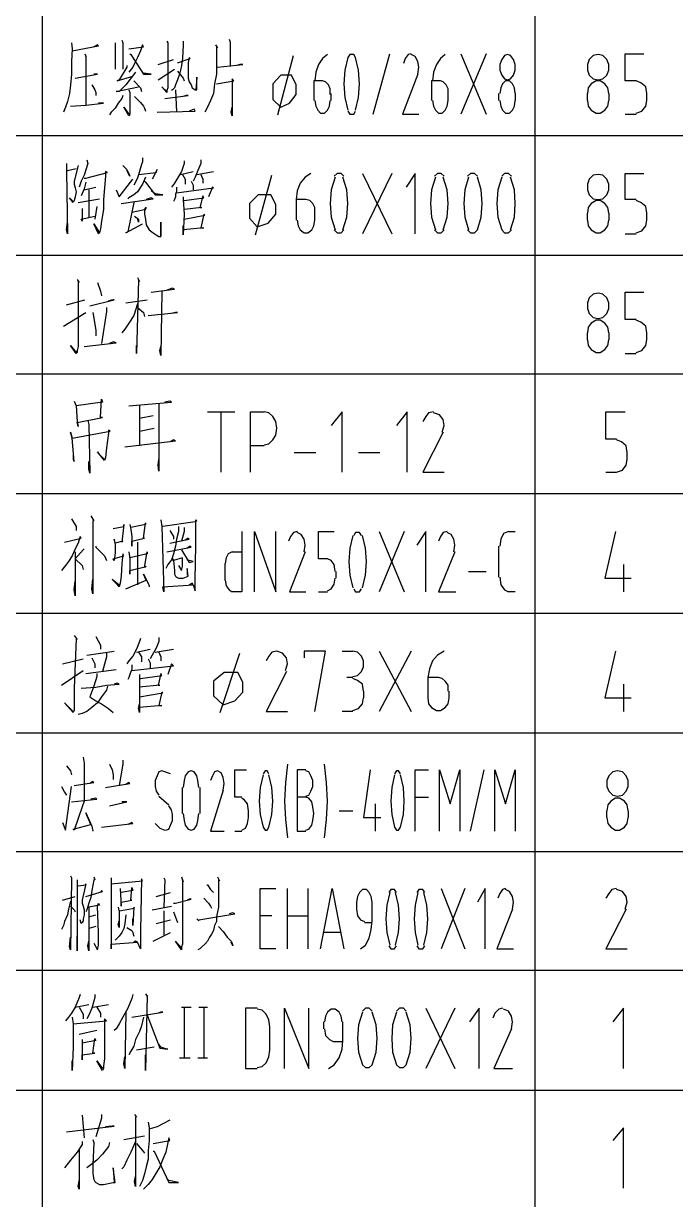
# Model space of a CAD drawing. Header units: millimetres. Extents: x -892 to 4698, y -3687 to 4524.
# Drawn here: x 3366 to 3802, y -1309 to -521 of the extents above; entities that cross this region are included whole.
import ezdxf

# ---------------------------------------------------------------- set-up
doc = ezdxf.new("R2010")
doc.units = ezdxf.units.MM
doc.layers.add('1', color=7, linetype='Continuous')

msp = doc.modelspace()

# ---------------------------------------------------------------- linework, layer by layer
at = {"layer": '1', "color": 0, "lineweight": 25}
for points in [[(3378.34, -515.86), (3378.34, -596.02)], [(3708.1, -515.86), (3708.1, -596.02)], [(3397.89, -534.1), (3398.54, -538.01), (3397.89, -546.49), (3397.89, -554.96), (3397.24, -562.13), (3396.59, -567.99), (3395.28, -573.21), (3393.98, -577.12), (3392.68, -580.38)], [(3398.54, -539.32), (3416.14, -536.06), (3415.49, -535.41), (3412.88, -536.71)], [(3427.22, -534.1), (3427.22, -536.71), (3427.22, -551.7)], [(3431.78, -532.15), (3432.43, -534.1), (3432.43, -551.7)], [(3436.34, -538.01), (3446.12, -536.71), (3445.46, -535.41), (3444.16, -539.32), (3442.2, -543.88), (3440.25, -547.79), (3438.95, -550.4), (3436.34, -553.66)], [(3461.76, -532.8), (3462.41, -534.1), (3462.41, -560.82), (3462.41, -564.08), (3461.76, -566.04), (3461.76, -567.34), (3458.5, -563.43), (3461.76, -566.69)], [(3472.83, -532.8), (3472.83, -534.1), (3472.83, -535.41), (3472.18, -544.53), (3471.53, -549.09), (3470.88, -552.35), (3470.23, -554.96), (3468.92, -558.87), (3467.62, -562.13), (3466.97, -564.08), (3465.67, -565.39), (3465.01, -566.04)], [(3494.34, -535.41), (3495.64, -537.36), (3494.99, -536.71), (3494.99, -547.14), (3494.99, -554.96), (3493.69, -561.48), (3493.04, -567.99), (3491.08, -572.55), (3489.13, -577.12), (3487.17, -580.38)], [(3503.46, -531.5), (3504.12, -533.45), (3504.12, -549.75)], [(3407.01, -541.27), (3407.66, -543.23), (3407.66, -542.58), (3407.66, -575.81)], [(3436.99, -541.27), (3437.64, -541.92), (3446.12, -554.96), (3451.33, -554.96), (3446.12, -554.31), (3444.81, -553)], [(3536.05, -582.33), (3546.48, -542.58)], [(3569.29, -541.92), (3566.03, -544.53), (3563.42, -548.44), (3561.47, -553.66), (3560.81, -559.52)], [(3588.19, -579.07), (3590.14, -570.6), (3590.79, -561.48), (3590.14, -552.35), (3588.19, -543.88), (3586.88, -541.92), (3584.28, -541.92), (3582.97, -543.88), (3581.02, -552.35), (3580.37, -561.48), (3581.02, -570.6), (3582.97, -579.07)], [(3599.92, -581.68), (3611, -541.27)], [(3625.33, -541.27), (3623.38, -541.92), (3621.42, -544.53), (3620.12, -547.79)], [(3629.89, -554.96), (3630.55, -550.4), (3629.89, -546.49), (3627.94, -543.23), (3625.33, -541.92)], [(3648.14, -541.92), (3644.88, -544.53), (3642.28, -548.44), (3640.32, -553.66), (3639.67, -559.52)], [(3658.57, -541.27), (3675.51, -581.68)], [(3675.51, -541.27), (3658.57, -581.68)], [(3689.85, -541.92), (3687.9, -542.58), (3685.94, -545.18), (3684.64, -548.44), (3684.64, -552.35), (3685.94, -555.61), (3687.9, -558.22), (3689.85, -558.87), (3691.81, -558.22), (3693.76, -555.61), (3695.07, -552.35), (3695.07, -548.44), (3693.76, -545.18), (3691.81, -542.58), (3689.85, -541.92)], [(3750.46, -541.92), (3747.2, -542.58), (3744.59, -545.18), (3743.29, -548.44), (3743.29, -552.35), (3744.59, -555.61), (3747.2, -558.22), (3750.46, -558.87), (3753.72, -558.22), (3756.33, -555.61), (3757.63, -552.35), (3757.63, -548.44), (3756.33, -545.18), (3753.72, -542.58), (3750.46, -541.92)], [(3775.88, -559.52), (3768.71, -559.52), (3768.71, -541.27), (3781.09, -541.27)], [(3435.04, -549.09), (3435.04, -550.4), (3429.82, -558.87), (3428.52, -559.52), (3438.95, -556.26)], [(3455.89, -548.44), (3466.32, -545.18)], [(3468.92, -547.14), (3469.58, -547.14), (3477.4, -544.53), (3476.75, -543.88), (3476.09, -547.14), (3476.09, -550.4), (3476.09, -554.96), (3476.09, -557.57), (3476.75, -560.17), (3478.05, -562.13), (3478.7, -564.08), (3480.66, -565.39), (3481.96, -565.39), (3481.96, -556.91), (3481.31, -565.39)], [(3495.64, -550.4), (3512.59, -548.44), (3510.63, -548.44), (3508.68, -549.09)], [(3400.5, -557.57), (3415.49, -554.96), (3414.18, -554.96), (3412.88, -554.96)], [(3440.9, -553.66), (3434.38, -562.13), (3429.82, -566.69), (3427.87, -566.69), (3442.86, -563.43)], [(3455.89, -558.87), (3466.97, -551.7)], [(3468.92, -553), (3472.83, -557.57), (3473.49, -559.52)], [(3494.99, -561.48), (3506.72, -559.52), (3505.42, -558.22), (3505.42, -582.98), (3504.77, -580.38), (3505.42, -577.12)], [(3532.79, -571.9), (3538.01, -577.12), (3543.87, -574.51), (3548.43, -568.64), (3548.43, -562.13), (3545.17, -555.61), (3538.01, -555.61), (3532.79, -561.48), (3532.79, -571.9)], [(3629.89, -554.96), (3619.47, -581.68), (3630.55, -581.68)], [(3411.57, -562.13), (3413.53, -565.39), (3414.18, -567.34), (3414.18, -569.3)], [(3436.34, -565.39), (3436.99, -567.34), (3436.99, -581.68), (3436.34, -582.98), (3433.08, -577.12), (3436.34, -581.68), (3436.99, -581.03)], [(3439.6, -559.52), (3444.16, -564.08), (3444.81, -566.69)], [(3467.62, -565.39), (3468.27, -580.38)], [(3560.16, -559.52), (3560.16, -572.55)], [(3566.03, -559.52), (3560.16, -559.52)], [(3571.24, -568.64), (3571.24, -564.73), (3569.94, -562.13), (3567.98, -560.17), (3566.03, -559.52)], [(3639.02, -559.52), (3639.02, -572.55)], [(3644.88, -559.52), (3639.02, -559.52)], [(3650.1, -568.64), (3650.1, -564.73), (3648.79, -562.13), (3646.84, -560.17), (3644.88, -559.52)], [(3695.07, -567.99), (3694.41, -564.08), (3693.11, -561.48), (3691.15, -559.52), (3688.55, -559.52), (3686.59, -561.48), (3685.29, -564.08), (3684.64, -567.99)], [(3757.63, -567.99), (3756.98, -564.08), (3755.02, -561.48), (3751.76, -559.52), (3749.16, -559.52), (3745.9, -561.48), (3743.94, -564.08), (3743.29, -567.99)], [(3783.04, -567.99), (3782.39, -563.43), (3779.13, -560.82), (3775.88, -559.52)], [(3397.24, -576.47), (3407.66, -575.81), (3419.4, -574.51), (3418.09, -574.51), (3416.14, -574.51)], [(3432.43, -569.3), (3431.78, -571.25), (3429.17, -574.51), (3427.22, -577.77), (3424.61, -580.38), (3423.31, -582.33)], [(3440.25, -569.95), (3444.16, -573.86), (3446.12, -576.47), (3446.77, -577.77), (3447.42, -579.72)], [(3460.45, -571.25), (3476.09, -569.3), (3474.79, -569.3), (3472.83, -569.95)], [(3560.81, -572.55), (3561.47, -576.47), (3562.77, -579.07), (3564.72, -581.03), (3567.33, -581.03), (3569.29, -579.07), (3570.59, -576.47), (3571.24, -572.55)], [(3571.89, -572.55), (3571.89, -567.99)], [(3639.67, -572.55), (3640.32, -576.47), (3641.63, -579.07), (3643.58, -581.03), (3646.19, -581.03), (3648.14, -579.07), (3649.45, -576.47), (3650.1, -572.55)], [(3650.1, -572.55), (3650.1, -567.99)], [(3683.99, -572.55), (3683.99, -567.99)], [(3684.64, -572.55), (3685.29, -576.47), (3686.59, -579.07), (3688.55, -581.03), (3691.15, -581.03), (3693.11, -579.07), (3694.41, -576.47), (3695.07, -572.55)], [(3695.07, -567.99), (3695.07, -572.55)], [(3743.29, -572.55), (3743.29, -567.99)], [(3743.29, -572.55), (3743.94, -576.47), (3745.9, -579.07), (3749.16, -581.03), (3751.76, -581.03), (3755.02, -579.07), (3756.98, -576.47), (3757.63, -572.55)], [(3757.63, -567.99), (3757.63, -572.55)], [(3775.88, -581.03), (3779.79, -579.72), (3782.39, -576.47), (3783.04, -572.55)], [(3783.04, -572.55), (3783.04, -567.99)], [(3455.24, -580.38), (3480.66, -579.72), (3480, -578.42), (3476.75, -579.72)], [(3582.97, -579.72), (3584.28, -581.68), (3586.88, -581.68), (3588.19, -579.72)], [(3768.71, -581.68), (3775.88, -581.68)], [(2898.03, -596.02), (4698.03, -596.02)], [(2898.03, -596.02), (4698.03, -596.02)], [(3378.34, -596.02), (3378.34, -676.18)], [(3708.1, -596.02), (3708.1, -676.18)], [(3408.32, -612.31), (3408.97, -614.92), (3406.36, -622.74), (3404.41, -626.65), (3403.1, -630.56)], [(3445.46, -611.01), (3445.46, -613.61), (3444.81, -615.57), (3442.2, -624.69), (3439.6, -629.25)], [(3473.49, -612.96), (3473.49, -614.92), (3471.53, -620.13), (3468.92, -624.69), (3466.97, -627.95), (3465.01, -630.56)], [(3484.57, -612.31), (3484.57, -614.92), (3482.61, -619.48), (3480.66, -624.04), (3479.35, -626.65)], [(3394.63, -614.92), (3394.63, -620.13), (3395.28, -661.84), (3394.63, -659.23), (3395.28, -654.02)], [(3395.28, -619.48), (3401.15, -618.17)], [(3402.45, -616.22), (3399.84, -626.65), (3399.84, -628.6), (3400.5, -631.21), (3401.15, -633.81), (3400.5, -637.07), (3399.84, -639.68), (3399.19, -640.98), (3396.59, -637.73), (3399.19, -640.33)], [(3406.36, -624.69), (3407.66, -624.69), (3422, -620.78), (3420.7, -620.13), (3420.7, -623.39), (3419.4, -639.03), (3419.4, -645.55), (3418.09, -653.37), (3417.44, -658.58), (3416.79, -661.19), (3416.14, -661.84), (3412.88, -655.32), (3416.79, -661.19)], [(3432.43, -616.22), (3435.04, -618.83), (3436.34, -621.43), (3436.99, -623.39), (3435.04, -619.48)], [(3442.86, -622.08), (3454.59, -620.78), (3455.24, -618.83), (3451.98, -625.34)], [(3470.88, -622.08), (3479.35, -620.13)], [(3472.18, -622.08), (3474.14, -625.34), (3474.14, -628.6)], [(3481.96, -622.08), (3493.04, -620.13)], [(3484.57, -622.08), (3485.87, -625.34), (3485.87, -627.95)], [(3558.21, -621.43), (3554.3, -624.04), (3551.04, -627.95), (3549.08, -633.16), (3548.43, -639.03)], [(3580.37, -623.39), (3578.41, -621.43), (3575.8, -621.43), (3573.85, -623.39)], [(3592.75, -621.43), (3612.3, -661.84)], [(3612.3, -621.43), (3592.75, -661.84)], [(3627.94, -661.84), (3627.94, -621.43), (3622.07, -630.56)], [(3647.49, -623.39), (3645.54, -621.43), (3642.93, -621.43), (3640.97, -623.39)], [(3669.65, -623.39), (3667.69, -621.43), (3665.09, -621.43), (3663.13, -623.39)], [(3692.46, -623.39), (3690.5, -621.43), (3687.9, -621.43), (3685.94, -623.39)], [(3750.46, -622.08), (3747.2, -622.74), (3744.59, -625.34), (3743.29, -628.6), (3743.29, -632.51), (3744.59, -635.77), (3747.2, -638.38), (3750.46, -639.03), (3753.72, -638.38), (3756.33, -635.77), (3757.63, -632.51), (3757.63, -628.6), (3756.33, -625.34), (3753.72, -622.74), (3750.46, -622.08)], [(3775.88, -639.03), (3768.71, -639.03), (3768.71, -621.43), (3781.09, -621.43)], [(3407.66, -627.3), (3406.36, -631.86), (3404.41, -636.42)], [(3427.87, -632.51), (3429.82, -637.07), (3438.95, -625.34)], [(3447.42, -624.04), (3445.46, -628.6), (3442.2, -633.81), (3439.6, -635.77), (3436.34, -637.73), (3435.69, -638.38)], [(3446.77, -626.65), (3447.42, -627.3), (3453.94, -635.77), (3459.15, -635.77), (3453.94, -635.12), (3451.33, -633.16)], [(3478.05, -626.65), (3479.35, -629.25), (3479.35, -632.51)], [(3521.06, -662.49), (3532.14, -622.74)], [(3574.5, -624.04), (3571.89, -632.51), (3571.24, -641.64), (3571.89, -650.76), (3574.5, -659.23)], [(3579.71, -659.23), (3582.32, -650.76), (3582.97, -641.64), (3582.32, -632.51), (3579.71, -624.04)], [(3641.63, -624.04), (3639.02, -632.51), (3638.37, -641.64), (3639.02, -650.76), (3641.63, -659.23)], [(3646.84, -659.23), (3649.45, -650.76), (3650.1, -641.64), (3649.45, -632.51), (3646.84, -624.04)], [(3663.78, -624.04), (3661.18, -632.51), (3660.52, -641.64), (3661.18, -650.76), (3663.78, -659.23)], [(3663.13, -659.23), (3665.09, -661.19), (3667.69, -661.19), (3669.65, -659.23), (3672.26, -650.76), (3672.91, -641.64), (3672.26, -632.51), (3669.65, -624.04)], [(3685.94, -624.04), (3683.33, -632.51), (3682.68, -641.64), (3683.33, -650.76), (3685.94, -659.23)], [(3691.81, -659.23), (3694.41, -650.76), (3695.07, -641.64), (3694.41, -632.51), (3691.81, -624.04)], [(3406.36, -632.51), (3414.18, -630.56)], [(3409.62, -632.51), (3409.62, -650.76)], [(3431.13, -641.64), (3452.63, -638.38), (3451.33, -637.73), (3448.07, -639.03)], [(3468.27, -630.56), (3468.27, -633.81), (3467.62, -635.12), (3467.62, -637.07), (3466.97, -639.03), (3466.32, -640.33)], [(3468.27, -634.47), (3493.04, -631.21), (3492.39, -630.56), (3489.78, -637.07)], [(3472.83, -637.07), (3472.83, -639.03), (3473.49, -648.8), (3472.83, -662.49), (3472.83, -659.88), (3472.83, -656.62)], [(3473.49, -639.68), (3486.52, -637.73), (3485.87, -636.42), (3483.91, -644.24), (3485.22, -644.24), (3473.49, -645.55)], [(3517.15, -651.41), (3522.36, -657.28), (3529.53, -654.67), (3534.75, -648.8), (3534.75, -642.29), (3531.49, -635.77), (3523.02, -635.77), (3517.15, -641.64), (3517.15, -651.41)], [(3402.45, -640.98), (3416.79, -638.38)], [(3405.06, -644.89), (3405.06, -653.37), (3404.41, -652.06), (3413.53, -650.11)], [(3414.83, -643.59), (3413.53, -652.06)], [(3439.6, -640.98), (3435.69, -660.53), (3434.38, -661.19), (3445.46, -655.32)], [(3438.29, -647.5), (3446.77, -645.55), (3448.07, -644.24), (3446.77, -646.85), (3446.77, -648.8), (3447.42, -652.06), (3448.07, -655.97), (3450.03, -659.23), (3452.63, -661.19), (3454.59, -662.49), (3456.54, -663.79), (3457.85, -663.79), (3457.85, -654.02), (3457.85, -663.79)], [(3548.43, -639.03), (3548.43, -652.71)], [(3554.95, -639.03), (3548.43, -639.03)], [(3560.81, -648.15), (3560.81, -644.24), (3559.51, -641.64), (3557.56, -639.68), (3554.95, -639.03)], [(3757.63, -648.15), (3756.98, -644.24), (3755.02, -641.64), (3751.76, -639.68), (3749.16, -639.68), (3745.9, -641.64), (3743.94, -644.24), (3743.29, -648.15)], [(3783.04, -648.15), (3782.39, -643.59), (3779.13, -640.98), (3775.88, -639.68)], [(3440.25, -650.11), (3442.86, -652.06), (3442.86, -654.02), (3442.2, -651.41)], [(3473.49, -652.06), (3487.17, -649.46), (3486.52, -648.8), (3484.57, -657.93), (3486.52, -657.93), (3472.83, -659.23)], [(3549.08, -652.71), (3549.74, -656.62), (3551.04, -659.23), (3553.65, -661.19), (3556.25, -661.19), (3558.86, -659.23), (3560.16, -656.62), (3560.81, -652.71)], [(3560.81, -652.71), (3560.81, -648.15)], [(3743.29, -652.71), (3743.29, -648.15)], [(3743.29, -652.71), (3743.94, -656.62), (3745.9, -659.23), (3749.16, -661.19), (3751.76, -661.19), (3755.02, -659.23), (3756.98, -656.62), (3757.63, -652.71)], [(3757.63, -648.15), (3757.63, -652.71)], [(3775.88, -661.19), (3779.79, -659.88), (3782.39, -656.62), (3783.04, -652.71)], [(3783.04, -652.71), (3783.04, -648.15)], [(3573.85, -659.23), (3575.8, -661.19), (3578.41, -661.19), (3580.37, -659.23)], [(3640.97, -659.23), (3642.93, -661.19), (3645.54, -661.19), (3647.49, -659.23)], [(3685.94, -659.23), (3687.9, -661.19), (3690.5, -661.19), (3692.46, -659.23)], [(3768.71, -661.84), (3775.88, -661.84)], [(2898.03, -676.18), (4698.03, -676.18)], [(2898.03, -676.18), (4698.03, -676.18)], [(3378.34, -676.18), (3378.34, -755.68)], [(3708.1, -676.18), (3708.1, -755.68)], [(3401.8, -692.47), (3403.1, -694.42), (3402.45, -693.77), (3402.45, -734.18), (3402.45, -737.44), (3401.8, -740.04), (3401.8, -741.35), (3401.15, -742), (3397.24, -736.78), (3401.15, -741.35), (3401.8, -740.04)], [(3442.2, -691.16), (3443.51, -693.77), (3442.86, -692.47), (3441.55, -742), (3441.55, -740.04), (3441.55, -736.78)], [(3415.49, -694.42), (3417.44, -700.29), (3418.09, -703.55)], [(3451.33, -700.94), (3466.97, -698.99), (3465.67, -698.33), (3461.76, -699.64)], [(3458.5, -700.29), (3457.85, -743.3), (3457.19, -740.04), (3457.85, -737.44)], [(3775.88, -719.19), (3768.71, -719.19), (3768.71, -700.94), (3781.09, -700.94)], [(3394.63, -709.41), (3407.01, -706.15)], [(3410.27, -710.06), (3426.56, -706.15), (3425.91, -706.15), (3422.65, -706.81)], [(3442.2, -708.76), (3439.6, -716.58), (3436.34, -721.79), (3433.73, -725.7), (3431.78, -728.31)], [(3434.38, -708.11), (3448.72, -706.15)], [(3750.46, -701.59), (3747.2, -702.24), (3744.59, -704.85), (3743.29, -708.11), (3743.29, -712.02), (3744.59, -715.28), (3747.2, -717.88), (3750.46, -718.54), (3753.72, -717.88), (3756.33, -715.28), (3757.63, -712.02), (3757.63, -708.11), (3756.33, -704.85), (3753.72, -702.24), (3750.46, -701.59)], [(3392.68, -723.75), (3407.66, -714.63)], [(3412.23, -714.63), (3414.18, -726.36), (3414.18, -730.27)], [(3421.35, -711.37), (3421.35, -713.97), (3418.09, -735.48)], [(3442.2, -711.37), (3446.12, -714.63), (3446.77, -717.23)], [(3449.37, -716.58), (3468.92, -714.63), (3467.62, -714.63), (3465.01, -715.28)], [(3757.63, -728.31), (3756.98, -724.4), (3755.02, -721.79), (3751.76, -719.84), (3749.16, -719.84), (3745.9, -721.79), (3743.94, -724.4), (3743.29, -728.31)], [(3783.04, -728.31), (3782.39, -723.75), (3779.13, -721.14), (3775.88, -719.84)], [(3743.29, -732.87), (3743.29, -728.31)], [(3757.63, -728.31), (3757.63, -732.87)], [(3783.04, -732.87), (3783.04, -728.31)], [(3406.36, -737.44), (3427.87, -734.83), (3425.91, -734.18), (3423.31, -735.48)], [(3743.29, -732.87), (3743.94, -736.78), (3745.9, -739.39), (3749.16, -741.35), (3751.76, -741.35), (3755.02, -739.39), (3756.98, -736.78), (3757.63, -732.87)], [(3775.88, -741.35), (3779.79, -740.04), (3782.39, -736.78), (3783.04, -732.87)], [(3768.71, -742), (3775.88, -742)], [(2898.03, -755.68), (4698.03, -755.68)], [(2898.03, -755.68), (4698.03, -755.68)], [(3378.34, -755.68), (3378.34, -835.84)], [(3708.1, -755.68), (3708.1, -835.84)], [(3399.84, -773.93), (3401.15, -777.19), (3401.8, -787.62), (3402.45, -790.87), (3401.8, -788.27), (3418.74, -785.01), (3417.44, -785.01), (3418.09, -772.63), (3418.74, -774.58), (3401.15, -777.19)], [(3436.34, -777.19), (3465.01, -774.58), (3463.71, -773.93), (3460.45, -774.58)], [(3443.51, -777.19), (3443.51, -803.91)], [(3456.54, -775.89), (3456.54, -820.85), (3455.89, -816.94), (3456.54, -813.03)], [(3408.97, -786.96), (3409.62, -789.57), (3410.27, -822.16), (3409.62, -819.55), (3409.62, -814.34)], [(3452.63, -783.71), (3443.51, -785.66)], [(3489.13, -781.1), (3507.38, -781.1)], [(3498.25, -821.5), (3498.25, -781.1)], [(3517.8, -821.5), (3517.8, -781.1), (3526.93, -781.1)], [(3526.93, -803.26), (3530.18, -802.61), (3532.79, -800), (3534.75, -796.74), (3535.4, -792.18), (3534.75, -787.62), (3532.79, -784.36), (3530.18, -781.75), (3526.93, -781.1)], [(3579.06, -821.5), (3579.06, -781.1), (3571.89, -790.22)], [(3622.73, -821.5), (3622.73, -781.1), (3615.56, -790.22)], [(3640.32, -781.1), (3637.06, -781.75), (3635.11, -784.36), (3633.15, -787.62)], [(3646.19, -794.79), (3647.49, -790.22), (3646.84, -786.31), (3644.23, -783.05), (3640.32, -781.75)], [(3762.84, -799.35), (3755.67, -799.35), (3755.67, -781.1), (3768.71, -781.1)], [(3399.19, -809.12), (3399.19, -813.03), (3399.84, -814.34), (3398.54, -798.7), (3397.24, -794.79), (3398.54, -798.7), (3423.96, -794.13), (3422.65, -793.48), (3422.65, -795.44), (3421.35, -805.21), (3420.7, -811.73), (3420.05, -813.68), (3415.49, -807.82), (3416.14, -809.12), (3420.05, -813.03)], [(3443.51, -794.13), (3453.28, -792.18)], [(3646.84, -794.79), (3633.15, -821.5), (3647.49, -821.5)], [(3433.73, -804.56), (3467.62, -800.65), (3466.32, -800), (3463.71, -801.3)], [(3770.01, -808.47), (3769.36, -803.91), (3766.1, -801.3), (3762.84, -800)], [(3526.93, -803.91), (3517.8, -803.91)], [(3547.13, -808.47), (3561.47, -808.47)], [(3590.14, -808.47), (3604.48, -808.47)], [(3770.01, -813.03), (3770.01, -808.47)], [(3762.84, -821.5), (3766.75, -820.2), (3769.36, -816.94), (3770.01, -813.03)], [(3755.67, -821.5), (3762.84, -821.5)], [(2898.03, -835.84), (4698.03, -835.84)], [(2898.03, -835.84), (4698.03, -835.84)], [(3378.34, -835.84), (3378.34, -916)], [(3708.1, -835.84), (3708.1, -916)], [(3397.89, -852.79), (3401.15, -858), (3401.15, -860.61)], [(3410.92, -850.83), (3412.88, -854.09), (3412.23, -854.09), (3412.23, -854.74), (3412.23, -898.41), (3412.23, -900.36), (3412.23, -902.97), (3411.57, -899.71), (3412.23, -893.19)], [(3425.91, -859.3), (3433.08, -858), (3433.08, -856.7), (3431.78, -868.43), (3432.43, -867.78), (3427.22, -869.08), (3426.56, -866.47), (3427.22, -870.38), (3427.22, -875.6), (3426.56, -880.81), (3425.91, -879.51), (3433.08, -877.55), (3432.43, -876.25), (3431.78, -882.76), (3431.13, -891.24), (3430.47, -895.8), (3429.82, -898.41), (3425.26, -893.19), (3429.82, -897.1)], [(3436.99, -856.7), (3437.64, -859.96), (3438.29, -864.52), (3438.29, -871.03), (3438.29, -867.78), (3446.77, -865.82), (3446.12, -865.82), (3447.42, -855.39), (3447.42, -856.7), (3437.64, -858.65)], [(3457.85, -853.44), (3458.5, -858), (3459.8, -901.66), (3459.15, -898.41), (3479.35, -897.1), (3478.7, -895.8), (3476.75, -897.1), (3479.35, -897.1), (3480.66, -901.01), (3480.66, -899.06), (3480.66, -893.84), (3481.31, -870.38), (3481.31, -853.44), (3481.96, -854.09), (3480.66, -854.74), (3459.15, -858)], [(3469.58, -858), (3469.58, -861.26), (3468.27, -866.47), (3467.62, -871.03), (3466.32, -876.25), (3465.01, -880.16), (3462.41, -883.42), (3461.1, -886.02)], [(3393.33, -868.43), (3404.41, -865.82), (3403.75, -864.52), (3402.45, -869.08), (3400.5, -872.99), (3398.54, -877.55), (3395.93, -881.46), (3393.98, -884.07), (3391.37, -887.33)], [(3463.71, -860.61), (3466.32, -864.52), (3466.32, -866.47)], [(3463.71, -869.08), (3476.75, -866.47), (3476.09, -865.82), (3474.14, -867.12)], [(3473.49, -858.65), (3473.49, -861.26), (3471.53, -867.78)], [(3511.94, -861.26), (3511.94, -901.66), (3505.42, -901.66)], [(3520.41, -901.66), (3520.41, -861.26), (3534.75, -901.66), (3534.75, -861.26)], [(3549.08, -861.26), (3546.48, -861.91), (3544.52, -864.52), (3543.22, -867.78)], [(3553.65, -874.94), (3554.3, -870.38), (3553.65, -866.47), (3551.69, -863.21), (3549.08, -861.91)], [(3569.29, -879.51), (3563.42, -879.51), (3563.42, -861.26), (3573.85, -861.26)], [(3586.23, -863.87), (3584.28, -872.34), (3583.62, -881.46), (3584.28, -890.59), (3586.23, -899.06)], [(3592.1, -863.87), (3590.79, -861.91), (3588.19, -861.91), (3586.88, -863.87)], [(3592.75, -899.06), (3594.7, -890.59), (3595.35, -881.46), (3594.7, -872.34), (3592.75, -863.87)], [(3603.83, -861.26), (3620.77, -901.66)], [(3620.77, -861.26), (3603.83, -901.66)], [(3635.11, -901.66), (3635.11, -861.26), (3629.24, -870.38)], [(3649.45, -861.26), (3646.84, -861.91), (3644.88, -864.52), (3643.58, -867.78)], [(3654.01, -874.94), (3654.66, -870.38), (3654.01, -866.47), (3652.05, -863.21), (3649.45, -861.91)], [(3690.5, -861.26), (3687.24, -862.56), (3685.29, -866.47), (3684.64, -871.03)], [(3690.5, -861.26), (3695.07, -861.26)], [(3762.19, -861.26), (3755.02, -892.54), (3772.62, -892.54)], [(3406.36, -872.99), (3405.71, -873.64), (3400.5, -879.51), (3405.06, -884.07), (3405.71, -886.68)], [(3414.18, -871.03), (3414.18, -871.69), (3420.05, -877.55), (3421.35, -880.81)], [(3442.2, -868.43), (3442.2, -897.1)], [(3461.76, -874.94), (3478.05, -871.69), (3477.4, -871.03), (3475.44, -872.34)], [(3471.53, -873.64), (3476.75, -882.11), (3479.35, -881.46), (3476.75, -880.81), (3475.44, -880.16)], [(3683.99, -891.89), (3683.99, -871.03)], [(3400.5, -874.94), (3400.5, -875.6), (3400.5, -904.27), (3399.84, -900.36), (3400.5, -894.5)], [(3436.34, -874.94), (3436.99, -879.51), (3436.99, -884.07), (3436.99, -889.93), (3436.99, -887.33), (3448.07, -884.72), (3446.77, -885.37), (3448.72, -874.94), (3448.72, -876.25), (3436.99, -878.85)], [(3469.58, -884.07), (3471.53, -887.33), (3472.18, -884.72), (3472.18, -878.85), (3466.32, -880.81), (3465.67, -879.51), (3466.32, -880.81), (3466.97, -887.33), (3466.97, -889.93), (3467.62, -891.24), (3468.27, -891.89), (3469.58, -892.54), (3472.83, -892.54), (3476.09, -891.24), (3475.44, -886.02), (3475.44, -890.59)], [(3505.42, -874.94), (3502.81, -876.25), (3501.51, -878.85), (3500.86, -882.76)], [(3505.42, -874.94), (3511.94, -874.94)], [(3554.3, -874.94), (3543.87, -901.66), (3554.95, -901.66)], [(3574.5, -887.98), (3573.85, -883.42), (3571.89, -880.81), (3569.29, -879.51)], [(3654.66, -874.94), (3643.58, -901.66), (3655.31, -901.66)], [(3434.38, -899.71), (3448.07, -893.84), (3446.12, -889.93), (3449.37, -895.8), (3450.03, -897.75), (3450.03, -898.41)], [(3500.86, -893.84), (3500.86, -882.76)], [(3575.15, -892.54), (3575.15, -887.98)], [(3663.78, -887.98), (3675.51, -887.98)], [(3767.4, -883.42), (3767.4, -901.66)], [(3500.86, -893.84), (3501.51, -897.75), (3503.46, -900.36), (3505.42, -901.66)], [(3569.29, -901.01), (3571.89, -899.71), (3573.85, -896.45), (3574.5, -892.54)], [(3684.64, -891.89), (3685.29, -897.1), (3687.9, -900.36), (3690.5, -901.66)], [(3563.42, -901.66), (3569.29, -901.66)], [(3586.88, -899.71), (3588.19, -901.66), (3590.79, -901.66), (3592.1, -899.71)], [(3695.07, -901.66), (3690.5, -901.66)], [(2898.03, -916), (4698.03, -916)], [(2898.03, -916), (4698.03, -916)], [(3378.34, -916), (3378.34, -996.16)], [(3708.1, -916), (3708.1, -996.16)], [(3399.84, -930.99), (3401.8, -933.6), (3401.15, -932.95), (3399.84, -966.18), (3399.84, -980.52), (3399.84, -981.17), (3399.19, -982.48), (3393.33, -975.96), (3399.19, -981.82)], [(3414.18, -931.64), (3417.44, -937.51), (3417.44, -940.11)], [(3444.16, -932.95), (3443.51, -934.9), (3441.55, -940.11), (3438.95, -944.68), (3436.34, -947.94), (3435.04, -949.89)], [(3456.54, -932.29), (3456.54, -934.9), (3454.59, -939.46), (3451.98, -944.02), (3450.68, -946.63)], [(3408.32, -944.02), (3426.56, -941.42)], [(3421.35, -942.72), (3421.35, -945.33), (3418.74, -955.1)], [(3441.55, -942.07), (3450.68, -940.11)], [(3442.86, -942.07), (3444.81, -945.33), (3444.81, -948.59)], [(3453.94, -942.07), (3466.32, -940.11)], [(3456.54, -942.07), (3457.85, -945.33), (3457.85, -947.94)], [(3497.6, -982.48), (3510.63, -942.72)], [(3541.26, -954.45), (3542.57, -949.89), (3541.92, -945.98), (3539.31, -942.72), (3535.4, -941.42), (3532.14, -942.07), (3530.18, -944.68), (3528.23, -947.94)], [(3560.81, -981.82), (3567.98, -941.42), (3553.65, -941.42), (3553.65, -945.98)], [(3579.06, -941.42), (3586.23, -941.42)], [(3586.23, -958.36), (3589.49, -957.71), (3592.1, -955.1), (3593.4, -951.85), (3593.4, -947.94), (3592.1, -944.68), (3589.49, -942.07), (3586.23, -941.42)], [(3603.83, -941.42), (3625.33, -981.82)], [(3625.33, -941.42), (3603.83, -981.82)], [(3647.49, -941.42), (3642.93, -944.02), (3639.67, -947.94), (3637.72, -953.15), (3636.41, -959.01)], [(3762.19, -941.42), (3755.02, -972.7), (3772.62, -972.7)], [(3392.02, -949.89), (3405.71, -946.63)], [(3411.57, -945.98), (3413.53, -949.89), (3413.53, -952.5)], [(3438.29, -950.54), (3438.29, -953.8), (3437.64, -955.1), (3436.99, -957.06), (3436.34, -959.01), (3435.69, -960.32)], [(3438.29, -954.45), (3466.32, -951.19), (3465.01, -949.89), (3462.41, -957.06)], [(3449.37, -946.63), (3450.68, -949.24), (3450.68, -952.5)], [(3391.37, -964.23), (3405.71, -954.45)], [(3407.66, -956.41), (3427.87, -953.8)], [(3414.83, -956.41), (3414.83, -958.36), (3412.88, -964.88), (3410.27, -972.05), (3414.18, -974.65), (3418.09, -976.61), (3422.65, -979.87), (3425.91, -982.48)], [(3443.51, -957.06), (3443.51, -959.01), (3443.51, -968.79), (3443.51, -982.48), (3442.86, -979.87), (3443.51, -976.61)], [(3444.16, -959.67), (3458.5, -957.71), (3457.85, -956.41), (3455.89, -964.23), (3457.19, -964.23), (3443.51, -965.53)], [(3493.04, -971.4), (3499.55, -977.26), (3507.38, -974.65), (3512.59, -968.79), (3512.59, -962.27), (3509.33, -955.76), (3500.21, -955.76), (3493.04, -961.62), (3493.04, -971.4)], [(3541.92, -955.1), (3528.23, -981.82), (3542.57, -981.82)], [(3586.23, -959.01), (3582.32, -959.01)], [(3593.4, -968.14), (3592.75, -963.58), (3589.49, -960.97), (3586.23, -959.67)], [(3636.41, -959.01), (3636.41, -972.7)], [(3643.58, -959.01), (3636.41, -959.01)], [(3650.1, -968.14), (3650.1, -964.23), (3648.14, -961.62), (3646.19, -959.67), (3643.58, -959.01)], [(3422, -964.88), (3421.35, -967.49), (3418.09, -972.05), (3415.49, -975.96), (3411.57, -979.22), (3408.32, -981.82), (3405.06, -983.13), (3402.45, -983.78)], [(3404.41, -966.18), (3414.18, -965.53), (3421.35, -964.23), (3429.82, -963.58), (3428.52, -962.92), (3426.56, -963.58)], [(3593.4, -968.14), (3593.4, -972.7)], [(3650.75, -972.7), (3650.75, -968.14)], [(3767.4, -963.58), (3767.4, -981.82)], [(3443.51, -972.05), (3459.15, -969.44), (3458.5, -968.79), (3456.54, -977.91), (3458.5, -977.91), (3443.51, -979.22)], [(3586.23, -981.17), (3590.14, -979.87), (3592.75, -976.61), (3593.4, -972.7)], [(3636.41, -972.7), (3637.06, -976.61), (3639.02, -979.22), (3642.28, -981.17), (3644.88, -981.17), (3648.14, -979.22), (3650.1, -976.61), (3650.75, -972.7)], [(3586.23, -981.82), (3579.06, -981.82)], [(2898.03, -996.16), (4698.03, -996.16)], [(2898.03, -996.16), (4698.03, -996.16)], [(3378.34, -996.16), (3378.34, -1075.67)], [(3708.1, -996.16), (3708.1, -1075.67)], [(3405.71, -1012.45), (3406.36, -1016.36), (3406.36, -1041.78), (3405.06, -1045.69), (3399.84, -1061.33), (3399.19, -1060.68), (3410.92, -1057.42), (3407.66, -1049.6), (3411.57, -1058.72), (3412.23, -1061.98)], [(3432.43, -1014.41), (3432.43, -1017.02), (3429.82, -1031.35)], [(3394.63, -1018.32), (3397.24, -1021.58), (3397.89, -1024.18)], [(3423.31, -1017.02), (3425.26, -1020.93), (3425.91, -1024.18), (3425.91, -1027.44)], [(3464.36, -1023.53), (3458.5, -1021.58), (3456.54, -1022.23), (3455.24, -1024.84), (3453.94, -1028.09), (3453.94, -1032), (3454.59, -1035.26), (3456.54, -1037.87)], [(3483.26, -1032.66), (3482.61, -1028.09), (3481.96, -1024.84), (3480, -1022.23), (3478.05, -1021.58), (3476.09, -1022.23), (3474.14, -1024.84), (3473.49, -1028.09), (3472.83, -1032.66)], [(3499.55, -1034.61), (3500.21, -1030.05), (3499.55, -1026.14), (3498.25, -1022.88), (3495.64, -1021.58), (3493.69, -1022.23), (3492.39, -1024.84), (3491.08, -1028.09)], [(3511.94, -1039.17), (3507.38, -1039.17), (3507.38, -1020.93), (3515.2, -1020.93)], [(3530.18, -1023.53), (3528.88, -1021.58), (3527.58, -1021.58), (3526.27, -1023.53)], [(3542.57, -1017.02), (3541.26, -1029.4), (3540.61, -1041.78), (3541.26, -1054.16), (3542.57, -1066.54)], [(3554.95, -1020.93), (3549.08, -1020.93), (3549.08, -1061.98)], [(3554.95, -1038.52), (3556.9, -1037.87), (3558.21, -1035.26), (3559.51, -1032), (3559.51, -1028.09), (3558.21, -1024.84), (3556.9, -1022.23), (3554.95, -1021.58)], [(3567.33, -1066.54), (3568.64, -1054.16), (3569.29, -1041.78), (3568.64, -1029.4), (3567.33, -1017.02)], [(3597.96, -1020.93), (3593.4, -1052.86), (3605.13, -1052.86)], [(3618.16, -1023.53), (3616.86, -1021.58), (3615.56, -1021.58), (3614.25, -1023.53)], [(3627.94, -1061.98), (3627.94, -1020.93), (3637.06, -1020.93)], [(3644.23, -1061.98), (3644.23, -1020.93), (3651.4, -1043.74), (3657.92, -1020.93), (3657.92, -1061.98)], [(3665.09, -1061.98), (3674.21, -1020.93)], [(3681.38, -1061.98), (3681.38, -1020.93), (3688.55, -1043.74), (3695.07, -1020.93), (3695.07, -1061.98)], [(3763.49, -1021.58), (3760.24, -1022.23), (3757.63, -1024.84), (3756.33, -1028.09), (3756.33, -1032), (3757.63, -1035.26), (3760.24, -1037.87), (3763.49, -1038.52), (3766.75, -1037.87), (3769.36, -1035.26), (3770.66, -1032), (3770.66, -1028.09), (3769.36, -1024.84), (3766.75, -1022.23), (3763.49, -1021.58)], [(3399.84, -1031.35), (3412.88, -1029.4), (3412.23, -1028.75), (3410.27, -1030.05)], [(3420.7, -1032.66), (3436.99, -1030.05), (3436.34, -1029.4), (3434.38, -1030.7)], [(3526.27, -1024.18), (3524.32, -1032.66), (3523.67, -1041.78), (3524.32, -1050.9), (3526.27, -1059.38)], [(3526.27, -1059.38), (3527.58, -1061.33), (3528.88, -1061.33), (3530.18, -1059.38), (3532.14, -1050.9), (3532.79, -1041.78), (3532.14, -1032.66), (3530.18, -1024.18)], [(3614.25, -1024.18), (3612.3, -1032.66), (3611.65, -1041.78), (3612.3, -1050.9), (3614.25, -1059.38)], [(3614.25, -1059.38), (3615.56, -1061.33), (3616.86, -1061.33), (3618.16, -1059.38), (3620.12, -1050.9), (3620.77, -1041.78), (3620.12, -1032.66), (3618.16, -1024.18)], [(3391.37, -1032), (3393.33, -1035.91), (3394.63, -1037.87)], [(3392.02, -1056.12), (3393.98, -1061.33), (3397.89, -1032)], [(3456.54, -1038.52), (3463.06, -1044.39)], [(3472.18, -1050.25), (3472.18, -1032.66)], [(3483.91, -1032.66), (3483.91, -1050.25)], [(3499.55, -1034.61), (3491.08, -1061.98), (3500.21, -1061.98)], [(3554.95, -1039.17), (3549.08, -1039.17)], [(3554.95, -1061.33), (3556.9, -1060.68), (3558.86, -1058.07), (3559.51, -1054.81), (3560.16, -1050.25), (3559.51, -1045.69), (3558.86, -1042.43), (3556.9, -1039.83), (3554.95, -1039.17)], [(3627.94, -1039.17), (3637.06, -1039.17)], [(3397.89, -1042.43), (3414.83, -1040.48), (3414.18, -1039.83), (3410.92, -1040.48)], [(3423.31, -1045.04), (3435.04, -1042.43), (3433.73, -1042.43), (3431.78, -1042.43)], [(3461.1, -1061.33), (3463.06, -1060.68), (3464.36, -1058.07), (3465.67, -1054.81), (3465.67, -1050.9), (3465.01, -1047.65), (3463.06, -1045.04)], [(3516.5, -1048.3), (3515.85, -1043.74), (3513.89, -1041.13), (3511.94, -1039.83)], [(3601.22, -1043.74), (3601.22, -1061.98)], [(3770.66, -1048.3), (3770.01, -1044.39), (3768.06, -1041.78), (3764.8, -1039.83), (3762.19, -1039.83), (3758.93, -1041.78), (3756.98, -1044.39), (3756.33, -1048.3)], [(3472.83, -1050.25), (3473.49, -1054.81), (3474.14, -1058.07), (3476.09, -1060.68), (3478.05, -1061.33), (3480, -1060.68), (3481.96, -1058.07), (3482.61, -1054.81), (3483.26, -1050.25)], [(3511.94, -1061.33), (3514.54, -1060.03), (3515.85, -1056.77), (3516.5, -1052.86)], [(3516.5, -1052.86), (3516.5, -1048.3)], [(3577.11, -1048.3), (3586.23, -1048.3)], [(3756.33, -1052.86), (3756.33, -1048.3)], [(3756.33, -1052.86), (3756.98, -1056.77), (3758.93, -1059.38), (3762.19, -1061.33), (3764.8, -1061.33), (3768.06, -1059.38), (3770.01, -1056.77), (3770.66, -1052.86)], [(3770.66, -1048.3), (3770.66, -1052.86)], [(3418.09, -1059.38), (3438.95, -1056.77), (3438.29, -1056.12), (3435.69, -1057.42)], [(3453.94, -1056.77), (3457.19, -1060.03), (3460.45, -1061.33)], [(3507.38, -1061.98), (3511.94, -1061.98)], [(3549.08, -1061.98), (3554.95, -1061.98)], [(2898.03, -1075.67), (4698.03, -1075.67)], [(2898.03, -1075.67), (4698.03, -1075.67)], [(3378.34, -1075.67), (3378.34, -1155.18)], [(3708.1, -1075.67), (3708.1, -1155.18)], [(3397.24, -1091.96), (3397.89, -1093.26), (3397.89, -1093.92), (3397.24, -1141.49), (3396.59, -1139.54), (3397.24, -1133.02)], [(3401.8, -1094.57), (3401.8, -1098.48), (3401.8, -1142.14), (3401.8, -1138.23), (3401.8, -1132.37)], [(3412.88, -1092.61), (3413.53, -1094.57), (3412.88, -1094.57), (3411.57, -1101.74), (3410.92, -1106.3), (3409.62, -1110.21), (3408.32, -1114.77), (3407.66, -1116.07)], [(3424.61, -1093.26), (3424.61, -1097.83), (3424.61, -1140.84), (3424.61, -1137.58), (3442.2, -1136.28), (3440.9, -1135.63), (3439.6, -1136.28)], [(3424.61, -1097.17), (3445.46, -1095.22), (3444.81, -1093.92), (3444.16, -1128.46), (3444.16, -1133.02), (3444.16, -1136.93), (3444.16, -1140.84), (3442.2, -1136.28)], [(3459.8, -1093.26), (3460.45, -1094.57), (3459.8, -1112.82)], [(3471.53, -1092.61), (3472.83, -1095.87), (3472.18, -1094.57), (3472.18, -1131.71), (3472.18, -1134.97), (3472.18, -1137.58), (3471.53, -1139.54), (3471.53, -1141.49), (3467.62, -1135.63), (3471.53, -1140.19)], [(3495.64, -1092.61), (3496.95, -1095.22), (3496.3, -1094.57), (3496.3, -1099.78), (3496.3, -1104.34), (3496.3, -1108.91), (3496.3, -1112.82), (3495.64, -1116.07), (3494.99, -1119.33), (3494.99, -1122.59), (3493.69, -1125.2), (3493.04, -1128.46), (3491.73, -1131.06), (3490.43, -1133.02), (3489.13, -1135.63), (3487.17, -1137.58), (3485.22, -1139.54), (3483.91, -1140.84), (3482.61, -1141.49)], [(3402.45, -1098.48), (3407.66, -1097.83), (3407.66, -1097.17), (3405.06, -1108.25), (3405.06, -1108.91), (3405.06, -1110.21), (3405.71, -1112.16), (3406.36, -1114.77), (3406.36, -1116.73), (3406.36, -1118.03), (3405.71, -1120.64), (3405.71, -1121.94), (3405.06, -1123.24), (3404.41, -1123.89), (3403.75, -1121.29)], [(3407.66, -1105.65), (3418.74, -1102.39), (3418.09, -1101.74), (3417.44, -1103.04)], [(3430.47, -1100.43), (3431.13, -1112.16), (3431.13, -1109.56), (3438.29, -1108.25), (3437.64, -1108.25), (3438.29, -1099.78), (3438.95, -1101.74), (3431.13, -1103.04)], [(3488.48, -1097.83), (3489.13, -1097.83), (3491.08, -1101.08), (3493.04, -1103.04)], [(3534.75, -1140.84), (3524.32, -1140.84), (3524.32, -1100.43), (3534.75, -1100.43)], [(3542.57, -1140.84), (3542.57, -1100.43)], [(3556.25, -1100.43), (3556.25, -1140.84)], [(3564.72, -1140.84), (3572.55, -1100.43), (3580.37, -1140.84)], [(3599.27, -1109.56), (3598.61, -1105.65), (3597.31, -1103.04), (3595.35, -1101.08), (3592.75, -1101.08), (3590.79, -1103.04), (3589.49, -1105.65), (3588.84, -1109.56)], [(3615.56, -1103.04), (3614.25, -1101.08), (3611.65, -1101.08), (3610.34, -1103.04)], [(3634.46, -1103.04), (3633.15, -1101.08), (3630.55, -1101.08), (3629.24, -1103.04)], [(3645.54, -1100.43), (3661.18, -1140.84)], [(3661.18, -1100.43), (3645.54, -1140.84)], [(3674.86, -1140.84), (3674.86, -1100.43), (3669.65, -1109.56)], [(3688.55, -1100.43), (3686.59, -1101.08), (3684.64, -1103.69), (3683.33, -1106.95)], [(3693.11, -1114.12), (3693.76, -1109.56), (3693.11, -1105.65), (3691.15, -1102.39), (3688.55, -1101.08)], [(3762.84, -1100.43), (3759.58, -1101.08), (3757.63, -1103.69), (3755.67, -1106.95)], [(3768.71, -1114.12), (3770.01, -1109.56), (3769.36, -1105.65), (3766.75, -1102.39), (3762.84, -1101.08)], [(3397.24, -1108.91), (3395.93, -1114.12), (3395.28, -1118.03), (3393.33, -1122.59), (3392.68, -1125.2), (3391.37, -1127.8)], [(3392.02, -1108.25), (3400.5, -1105.65)], [(3412.88, -1136.93), (3415.49, -1141.49), (3416.14, -1138.23), (3416.14, -1134.32), (3416.14, -1129.76), (3415.49, -1112.16), (3416.14, -1110.21), (3416.79, -1111.51), (3409.62, -1112.82), (3409.62, -1129.11), (3409.62, -1138.88), (3409.62, -1142.14), (3408.97, -1138.88), (3409.62, -1135.63)], [(3454.59, -1105.65), (3464.36, -1103.04)], [(3466.32, -1110.21), (3467.62, -1110.21), (3478.05, -1107.6), (3476.75, -1107.6), (3475.44, -1108.25)], [(3486.52, -1106.95), (3489.78, -1110.21), (3491.08, -1112.16), (3491.73, -1113.47)], [(3588.84, -1109.56), (3588.84, -1114.12)], [(3599.27, -1121.94), (3599.27, -1109.56)], [(3611, -1103.04), (3609.04, -1111.51), (3608.39, -1120.64), (3609.04, -1129.76), (3611, -1138.23)], [(3614.91, -1138.23), (3616.86, -1129.76), (3617.51, -1120.64), (3616.86, -1111.51), (3614.91, -1103.04)], [(3629.89, -1103.04), (3627.94, -1111.51), (3627.29, -1120.64), (3627.94, -1129.76), (3629.89, -1138.23)], [(3633.81, -1138.23), (3635.76, -1129.76), (3636.41, -1120.64), (3635.76, -1111.51), (3633.81, -1103.04)], [(3397.24, -1112.16), (3399.84, -1114.77), (3400.5, -1116.07)], [(3409.62, -1119.33), (3414.18, -1118.03)], [(3434.38, -1118.03), (3433.73, -1123.89), (3433.08, -1127.15), (3431.78, -1129.76), (3429.82, -1132.37), (3428.52, -1133.67), (3427.22, -1134.97)], [(3429.17, -1112.82), (3429.82, -1116.07), (3429.82, -1126.5), (3429.17, -1124.55), (3429.82, -1121.94)], [(3429.82, -1115.42), (3440.25, -1113.47), (3439.6, -1112.82), (3438.95, -1125.2), (3438.95, -1123.89), (3438.95, -1120.64)], [(3451.98, -1114.77), (3465.01, -1112.16)], [(3459.8, -1115.42), (3459.8, -1117.38), (3459.8, -1132.37)], [(3466.32, -1116.07), (3468.27, -1121.29), (3468.92, -1123.24)], [(3481.96, -1120.64), (3483.26, -1121.94), (3483.26, -1121.29), (3507.38, -1117.38), (3506.07, -1116.73), (3503.46, -1117.38)], [(3588.84, -1114.12), (3589.49, -1118.68), (3591.44, -1121.29), (3594.05, -1122.59)], [(3693.11, -1114.12), (3682.68, -1140.84), (3693.76, -1140.84)], [(3769.36, -1114.12), (3755.67, -1140.84), (3770.01, -1140.84)], [(3414.18, -1125.85), (3409.62, -1127.15)], [(3454.59, -1123.89), (3464.36, -1121.29)], [(3496.3, -1125.85), (3499.55, -1129.11), (3502.16, -1133.02), (3504.77, -1135.63), (3505.42, -1136.93), (3506.07, -1138.88), (3504.77, -1136.28)], [(3532.14, -1118.68), (3524.32, -1118.68)], [(3542.57, -1118.68), (3556.25, -1118.68)], [(3591.44, -1140.84), (3594.7, -1138.23), (3597.31, -1133.67), (3598.61, -1127.8), (3599.27, -1121.94)], [(3594.05, -1123.24), (3599.27, -1123.24)], [(3435.04, -1126.5), (3438.29, -1128.46), (3438.95, -1129.76), (3439.6, -1132.37)], [(3452.63, -1135.63), (3464.36, -1129.76)], [(3578.41, -1129.76), (3566.68, -1129.76)], [(3610.34, -1138.88), (3611.65, -1140.84), (3614.25, -1140.84), (3615.56, -1138.88)], [(3629.24, -1138.88), (3630.55, -1140.84), (3633.15, -1140.84), (3634.46, -1138.88)], [(2898.03, -1155.18), (4698.03, -1155.18)], [(2898.03, -1155.18), (4698.03, -1155.18)], [(3378.34, -1155.18), (3378.34, -1235.34)], [(3708.1, -1155.18), (3708.1, -1235.34)], [(3403.75, -1171.47), (3403.1, -1173.42), (3400.5, -1179.94), (3397.89, -1183.85), (3395.93, -1186.46), (3393.98, -1189.06)], [(3413.53, -1171.47), (3413.53, -1173.42), (3411.57, -1180.59), (3409.62, -1185.15), (3408.32, -1187.76)], [(3438.95, -1171.47), (3438.29, -1174.08), (3435.69, -1180.59), (3432.43, -1186.46), (3429.82, -1191.02), (3427.87, -1194.28), (3426.56, -1195.58)], [(3447.42, -1170.82), (3448.72, -1172.77), (3448.72, -1172.12), (3447.42, -1222.3), (3447.42, -1218.39), (3447.42, -1211.87)], [(3400.5, -1179.94), (3409.62, -1177.99)], [(3403.1, -1179.94), (3405.71, -1184.5), (3405.71, -1187.76)], [(3412.23, -1179.94), (3422.65, -1177.99)], [(3414.83, -1179.94), (3417.44, -1183.85), (3417.44, -1186.46)], [(3471.53, -1179.94), (3478.05, -1179.94)], [(3473.49, -1179.94), (3473.49, -1213.83)], [(3483.26, -1179.94), (3489.13, -1179.94)], [(3486.52, -1179.94), (3486.52, -1213.83)], [(3522.36, -1180.59), (3514.54, -1180.59), (3514.54, -1221)], [(3530.84, -1192.97), (3530.18, -1188.41), (3528.23, -1184.5), (3525.62, -1181.9), (3522.36, -1181.24)], [(3540.61, -1221), (3540.61, -1180.59), (3556.9, -1221), (3556.9, -1180.59)], [(3579.06, -1189.72), (3578.41, -1185.81), (3577.11, -1183.2), (3574.5, -1181.24), (3571.89, -1181.24), (3569.29, -1183.2), (3567.98, -1185.81), (3567.33, -1189.72)], [(3599.27, -1182.55), (3597.31, -1180.59), (3594.7, -1180.59), (3592.75, -1182.55)], [(3622.07, -1182.55), (3620.12, -1180.59), (3617.51, -1180.59), (3615.56, -1182.55)], [(3635.11, -1180.59), (3654.66, -1221)], [(3654.66, -1180.59), (3635.11, -1221)], [(3670.95, -1221), (3670.95, -1180.59), (3664.44, -1189.72)], [(3686.59, -1180.59), (3683.99, -1181.24), (3681.38, -1183.85), (3680.08, -1187.11)], [(3692.46, -1194.28), (3693.11, -1189.72), (3692.46, -1185.81), (3690.5, -1182.55), (3687.24, -1181.24)], [(3767.4, -1221), (3767.4, -1180.59), (3760.24, -1189.72)], [(3398.54, -1186.46), (3399.19, -1191.02), (3399.19, -1206.66), (3398.54, -1222.3), (3398.54, -1219.69), (3398.54, -1215.78)], [(3399.19, -1191.02), (3421.35, -1189.06), (3420.05, -1187.76), (3420.05, -1191.67), (3420.05, -1214.48), (3419.4, -1219.04), (3419.4, -1221), (3418.74, -1222.3), (3414.83, -1215.78), (3418.74, -1221)], [(3434.38, -1183.2), (3433.73, -1221), (3433.08, -1217.74), (3433.73, -1213.18)], [(3446.12, -1186.46), (3444.81, -1192.32), (3443.51, -1196.23), (3440.9, -1201.45), (3439.6, -1206.01), (3437.64, -1209.27), (3436.34, -1211.87)], [(3438.29, -1186.46), (3459.15, -1183.2), (3457.85, -1183.2), (3455.89, -1183.85)], [(3448.72, -1185.15), (3457.19, -1207.31), (3462.41, -1207.96), (3461.76, -1207.96), (3457.85, -1206.66), (3456.54, -1204.71)], [(3592.75, -1183.2), (3590.14, -1191.67), (3589.49, -1200.8), (3590.14, -1209.92), (3592.75, -1218.39)], [(3592.75, -1218.39), (3594.7, -1220.35), (3597.31, -1220.35), (3599.27, -1218.39), (3601.87, -1209.92), (3602.52, -1200.8), (3601.87, -1191.67), (3599.27, -1183.2)], [(3615.56, -1183.2), (3612.95, -1191.67), (3612.3, -1200.8), (3612.95, -1209.92), (3615.56, -1218.39)], [(3615.56, -1218.39), (3617.51, -1220.35), (3620.12, -1220.35), (3622.07, -1218.39), (3624.68, -1209.92), (3625.33, -1200.8), (3624.68, -1191.67), (3622.07, -1183.2)], [(3414.83, -1195.58), (3403.1, -1198.19)], [(3530.84, -1208.62), (3530.84, -1192.97)], [(3566.68, -1189.72), (3566.68, -1194.28)], [(3567.33, -1194.28), (3567.98, -1198.84), (3570.59, -1201.45), (3573.2, -1202.75)], [(3579.71, -1202.1), (3579.71, -1189.72)], [(3692.46, -1194.28), (3680.73, -1221), (3693.11, -1221)], [(3405.06, -1201.45), (3405.06, -1204.05), (3405.06, -1215.13), (3405.06, -1211.87), (3413.53, -1210.57), (3412.23, -1210.57), (3413.53, -1200.8), (3414.18, -1202.1), (3405.06, -1204.05)], [(3569.94, -1221), (3573.85, -1218.39), (3577.11, -1213.83), (3579.06, -1207.96), (3579.71, -1202.1)], [(3573.2, -1202.75), (3579.71, -1202.75)], [(3453.28, -1206.66), (3441.55, -1208.62)], [(3522.36, -1220.35), (3525.62, -1219.69), (3528.23, -1217.09), (3530.18, -1213.18), (3530.84, -1208.62)], [(3470.23, -1213.83), (3477.4, -1213.83)], [(3482.61, -1213.83), (3489.13, -1213.83)], [(3514.54, -1221), (3522.36, -1221)], [(2898.03, -1235.34), (4698.03, -1235.34)], [(2898.03, -1235.34), (4698.03, -1235.34)], [(3378.34, -1235.34), (3378.34, -1315.49)], [(3708.1, -1235.34), (3708.1, -1315.49)], [(3418.09, -1251.63), (3418.09, -1254.23), (3414.18, -1266.62)], [(3440.25, -1251.63), (3441.55, -1253.58), (3440.9, -1253.58), (3440.9, -1299.85), (3440.25, -1296.6), (3440.9, -1293.34)], [(3394.63, -1263.36), (3426.56, -1259.45), (3425.26, -1259.45), (3420.7, -1260.1)], [(3405.06, -1252.28), (3406.36, -1267.27)], [(3449.37, -1256.84), (3450.03, -1260.75), (3450.03, -1269.22), (3449.37, -1275.74), (3449.37, -1281.61), (3448.07, -1286.82), (3446.77, -1291.38), (3445.46, -1295.94), (3443.51, -1299.85)], [(3463.71, -1255.54), (3455.24, -1260.1), (3450.68, -1261.4)], [(3433.08, -1268.57), (3446.77, -1265.97)], [(3452.63, -1271.18), (3463.71, -1269.22), (3463.06, -1267.27), (3462.41, -1270.53), (3461.1, -1277.04), (3459.15, -1281.61), (3457.19, -1286.82), (3454.59, -1290.73), (3451.98, -1295.29), (3449.37, -1298.55), (3446.12, -1301.81)], [(3767.4, -1301.16), (3767.4, -1260.75), (3760.24, -1269.22)], [(3405.06, -1269.88), (3405.06, -1271.83), (3401.8, -1277.04), (3397.24, -1282.26), (3393.33, -1287.47)], [(3403.1, -1275.09), (3403.1, -1295.94), (3403.1, -1301.81), (3402.45, -1299.85), (3403.1, -1295.94)], [(3423.31, -1270.53), (3422.65, -1273.13), (3418.74, -1278.35), (3414.83, -1282.26), (3410.92, -1285.52), (3408.32, -1287.47)], [(3412.23, -1268.57), (3412.88, -1270.53), (3412.23, -1285.52), (3412.23, -1291.38), (3412.88, -1295.29), (3413.53, -1296.6), (3414.18, -1297.25), (3416.79, -1298.55), (3419.4, -1298.55), (3425.91, -1297.25), (3427.22, -1297.25), (3425.91, -1287.47), (3426.56, -1297.25)], [(3440.9, -1269.88), (3437.64, -1277.04), (3435.04, -1282.26), (3433.08, -1286.82), (3431.78, -1288.12)], [(3441.55, -1271.18), (3445.46, -1275.74), (3446.77, -1277.7)], [(3452.63, -1276.39), (3453.28, -1276.39), (3463.06, -1297.25), (3469.58, -1297.25), (3463.06, -1295.94), (3461.76, -1294.64)]]:
    msp.add_lwpolyline(points, dxfattribs=at)

doc.saveas('drawing.dxf')
